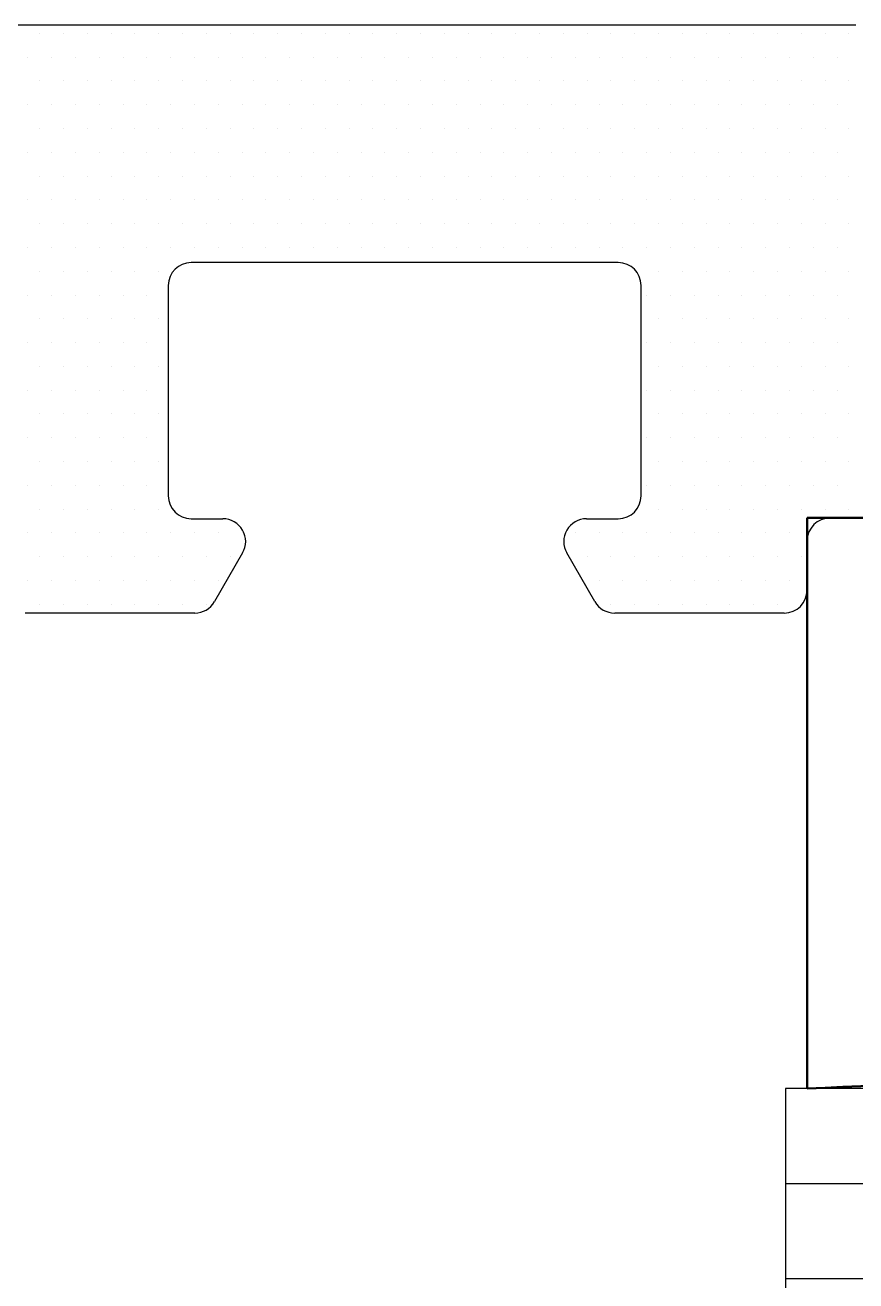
# Model space of a CAD drawing. Header units: inches. Extents: x 3.8 to 36.3, y 0.9 to 43.6.
# Drawn here: x 13.722 to 14.268, y 25.368 to 26.193 of the extents above; entities that cross this region are included whole.
import ezdxf

# ---------------------------------------------------------------- set-up
doc = ezdxf.new("R2010")
doc.units = ezdxf.units.IN
doc.header["$MEASUREMENT"] = 0
doc.layers.add('R-SWTS-DET1', color=1, linetype='Continuous')
doc.layers.add('R-SWTS-PAT1', color=5, linetype='Continuous')

msp = doc.modelspace()

# ---------------------------------------------------------------- linework, layer by layer
at = {"layer": 'R-SWTS-DET1', "lineweight": 30}
for p, q in [((14.26778, 26.1935), (13.67538, 26.1935)), ((14.11178, 26.0375), (13.83138, 26.0375)), ((13.81638, 26.0225), (13.81638, 25.8842)), ((14.12678, 25.8842), (14.12678, 26.0225)), ((13.83138, 25.8692), (13.83138, 25.8692)), ((13.83138, 25.8692), (13.8522, 25.8692)), ((14.09097, 25.8692), (14.11178, 25.8692)), ((14.33078, 25.8697), (14.25078, 25.8697)), ((14.23578, 25.8547), (14.23578, 25.8222)), ((13.86519, 25.8467), (13.84671, 25.8147)), ((14.09645, 25.8147), (14.07798, 25.8467)), ((13.83372, 25.8072), (13.72238, 25.8072)), ((14.22078, 25.8072), (14.10944, 25.8072))]:
    msp.add_line(p, q, dxfattribs=at)
at = {"layer": 'R-SWTS-DET1', "lineweight": 50}
for p, q in [((14.23578, 25.49476), (14.23578, 25.8697)), ((14.23578, 25.8697), (14.36378, 25.8697))]:
    msp.add_line(p, q, dxfattribs=at)
at = {"layer": 'R-SWTS-DET1'}
for p, q in [((15.23454, 25.49476), (14.22148, 25.49476)), ((14.22148, 25.49476), (14.22148, 25.24476)), ((15.23454, 25.43226), (14.22148, 25.43226)), ((15.23454, 25.36976), (14.22148, 25.36976))]:
    msp.add_line(p, q, dxfattribs=at)
at = {"layer": 'R-SWTS-DET1', "lineweight": 30}
for centre, radius, start, end in [((13.83141, 26.02247), 0.01502, 90.08612, 179.91388), ((14.11176, 26.02247), 0.01502, 0.08612, 89.91388), ((13.83141, 25.88422), 0.01502, 180.08612, 269.91388), ((14.11176, 25.88422), 0.01502, 270.08612, 359.91388), ((13.8522, 25.8542), 0.015, 329.99703, 90), ((14.09097, 25.8542), 0.015, 90, 210.00297), ((14.25078, 25.8547), 0.015, 90, 180), ((14.22076, 25.82222), 0.01502, 270.08612, 359.91388), ((13.83372, 25.8222), 0.015, 270, 329.99703), ((14.10944, 25.8222), 0.015, 210.00297, 270)]:
    msp.add_arc(centre, radius, start, end, dxfattribs=at)
at = {"layer": 'R-SWTS-DET1', "lineweight": 50}
msp.add_arc((14.42378, 21.90431), 3.59537, 87.00266, 92.99734, dxfattribs=at)
at = {"layer": 'R-SWTS-PAT1'}
for p, q in [((13.73198, 26.18804), (13.73198, 26.18804)), ((13.7476, 26.18804), (13.7476, 26.18804)), ((13.76323, 26.18804), (13.76323, 26.18804)), ((13.77885, 26.18804), (13.77885, 26.18804)), ((13.79448, 26.18804), (13.79448, 26.18804)), ((13.8101, 26.18804), (13.8101, 26.18804)), ((13.82573, 26.18804), (13.82573, 26.18804)), ((13.84135, 26.18804), (13.84135, 26.18804)), ((13.85698, 26.18804), (13.85698, 26.18804)), ((13.8726, 26.18804), (13.8726, 26.18804)), ((13.88823, 26.18804), (13.88823, 26.18804)), ((13.90385, 26.18804), (13.90385, 26.18804)), ((13.91948, 26.18804), (13.91948, 26.18804)), ((13.9351, 26.18804), (13.9351, 26.18804)), ((13.95073, 26.18804), (13.95073, 26.18804)), ((13.96635, 26.18804), (13.96635, 26.18804)), ((13.98198, 26.18804), (13.98198, 26.18804)), ((13.9976, 26.18804), (13.9976, 26.18804)), ((14.01323, 26.18804), (14.01323, 26.18804)), ((14.02885, 26.18804), (14.02885, 26.18804)), ((14.04448, 26.18804), (14.04448, 26.18804)), ((14.0601, 26.18804), (14.0601, 26.18804)), ((14.07573, 26.18804), (14.07573, 26.18804)), ((14.09135, 26.18804), (14.09135, 26.18804)), ((14.10698, 26.18804), (14.10698, 26.18804)), ((14.1226, 26.18804), (14.1226, 26.18804)), ((14.13823, 26.18804), (14.13823, 26.18804)), ((14.15385, 26.18804), (14.15385, 26.18804)), ((14.16948, 26.18804), (14.16948, 26.18804)), ((14.1851, 26.18804), (14.1851, 26.18804)), ((14.20073, 26.18804), (14.20073, 26.18804)), ((14.21635, 26.18804), (14.21635, 26.18804)), ((14.23198, 26.18804), (14.23198, 26.18804)), ((14.2476, 26.18804), (14.2476, 26.18804)), ((14.26323, 26.18804), (14.26323, 26.18804)), ((13.72416, 26.17242), (13.72416, 26.17242)), ((13.73979, 26.17242), (13.73979, 26.17242)), ((13.75541, 26.17242), (13.75541, 26.17242)), ((13.77104, 26.17242), (13.77104, 26.17242)), ((13.78666, 26.17242), (13.78666, 26.17242)), ((13.80229, 26.17242), (13.80229, 26.17242)), ((13.81791, 26.17242), (13.81791, 26.17242)), ((13.83354, 26.17242), (13.83354, 26.17242)), ((13.84916, 26.17242), (13.84916, 26.17242)), ((13.86479, 26.17242), (13.86479, 26.17242)), ((13.88041, 26.17242), (13.88041, 26.17242)), ((13.89604, 26.17242), (13.89604, 26.17242)), ((13.91166, 26.17242), (13.91166, 26.17242)), ((13.92729, 26.17242), (13.92729, 26.17242)), ((13.94291, 26.17242), (13.94291, 26.17242)), ((13.95854, 26.17242), (13.95854, 26.17242)), ((13.97416, 26.17242), (13.97416, 26.17242)), ((13.98979, 26.17242), (13.98979, 26.17242)), ((14.00541, 26.17242), (14.00541, 26.17242)), ((14.02104, 26.17242), (14.02104, 26.17242)), ((14.03666, 26.17242), (14.03666, 26.17242)), ((14.05229, 26.17242), (14.05229, 26.17242)), ((14.06791, 26.17242), (14.06791, 26.17242)), ((14.08354, 26.17242), (14.08354, 26.17242)), ((14.09916, 26.17242), (14.09916, 26.17242)), ((14.11479, 26.17242), (14.11479, 26.17242)), ((14.13041, 26.17242), (14.13041, 26.17242)), ((14.14604, 26.17242), (14.14604, 26.17242)), ((14.16166, 26.17242), (14.16166, 26.17242)), ((14.17729, 26.17242), (14.17729, 26.17242)), ((14.19291, 26.17242), (14.19291, 26.17242)), ((14.20854, 26.17242), (14.20854, 26.17242)), ((14.22416, 26.17242), (14.22416, 26.17242)), ((14.23979, 26.17242), (14.23979, 26.17242)), ((14.25541, 26.17242), (14.25541, 26.17242)), ((13.73198, 26.15679), (13.73198, 26.15679)), ((13.7476, 26.15679), (13.7476, 26.15679)), ((13.76323, 26.15679), (13.76323, 26.15679)), ((13.77885, 26.15679), (13.77885, 26.15679)), ((13.79448, 26.15679), (13.79448, 26.15679)), ((13.8101, 26.15679), (13.8101, 26.15679)), ((13.82573, 26.15679), (13.82573, 26.15679)), ((13.84135, 26.15679), (13.84135, 26.15679)), ((13.85698, 26.15679), (13.85698, 26.15679)), ((13.8726, 26.15679), (13.8726, 26.15679)), ((13.88823, 26.15679), (13.88823, 26.15679)), ((13.90385, 26.15679), (13.90385, 26.15679)), ((13.91948, 26.15679), (13.91948, 26.15679)), ((13.9351, 26.15679), (13.9351, 26.15679)), ((13.95073, 26.15679), (13.95073, 26.15679)), ((13.96635, 26.15679), (13.96635, 26.15679)), ((13.98198, 26.15679), (13.98198, 26.15679)), ((13.9976, 26.15679), (13.9976, 26.15679)), ((14.01323, 26.15679), (14.01323, 26.15679)), ((14.02885, 26.15679), (14.02885, 26.15679)), ((14.04448, 26.15679), (14.04448, 26.15679)), ((14.0601, 26.15679), (14.0601, 26.15679)), ((14.07573, 26.15679), (14.07573, 26.15679)), ((14.09135, 26.15679), (14.09135, 26.15679)), ((14.10698, 26.15679), (14.10698, 26.15679)), ((14.1226, 26.15679), (14.1226, 26.15679)), ((14.13823, 26.15679), (14.13823, 26.15679)), ((14.15385, 26.15679), (14.15385, 26.15679)), ((14.16948, 26.15679), (14.16948, 26.15679)), ((14.1851, 26.15679), (14.1851, 26.15679)), ((14.20073, 26.15679), (14.20073, 26.15679)), ((14.21635, 26.15679), (14.21635, 26.15679)), ((14.23198, 26.15679), (14.23198, 26.15679)), ((14.2476, 26.15679), (14.2476, 26.15679)), ((14.26323, 26.15679), (14.26323, 26.15679)), ((13.72416, 26.14117), (13.72416, 26.14117)), ((13.73979, 26.14117), (13.73979, 26.14117)), ((13.75541, 26.14117), (13.75541, 26.14117)), ((13.77104, 26.14117), (13.77104, 26.14117)), ((13.78666, 26.14117), (13.78666, 26.14117)), ((13.80229, 26.14117), (13.80229, 26.14117)), ((13.81791, 26.14117), (13.81791, 26.14117)), ((13.83354, 26.14117), (13.83354, 26.14117)), ((13.84916, 26.14117), (13.84916, 26.14117)), ((13.86479, 26.14117), (13.86479, 26.14117)), ((13.88041, 26.14117), (13.88041, 26.14117)), ((13.89604, 26.14117), (13.89604, 26.14117)), ((13.91166, 26.14117), (13.91166, 26.14117)), ((13.92729, 26.14117), (13.92729, 26.14117)), ((13.94291, 26.14117), (13.94291, 26.14117)), ((13.95854, 26.14117), (13.95854, 26.14117)), ((13.97416, 26.14117), (13.97416, 26.14117)), ((13.98979, 26.14117), (13.98979, 26.14117)), ((14.00541, 26.14117), (14.00541, 26.14117)), ((14.02104, 26.14117), (14.02104, 26.14117)), ((14.03666, 26.14117), (14.03666, 26.14117)), ((14.05229, 26.14117), (14.05229, 26.14117)), ((14.06791, 26.14117), (14.06791, 26.14117)), ((14.08354, 26.14117), (14.08354, 26.14117)), ((14.09916, 26.14117), (14.09916, 26.14117)), ((14.11479, 26.14117), (14.11479, 26.14117)), ((14.13041, 26.14117), (14.13041, 26.14117)), ((14.14604, 26.14117), (14.14604, 26.14117)), ((14.16166, 26.14117), (14.16166, 26.14117)), ((14.17729, 26.14117), (14.17729, 26.14117)), ((14.19291, 26.14117), (14.19291, 26.14117)), ((14.20854, 26.14117), (14.20854, 26.14117)), ((14.22416, 26.14117), (14.22416, 26.14117)), ((14.23979, 26.14117), (14.23979, 26.14117)), ((14.25541, 26.14117), (14.25541, 26.14117)), ((13.73198, 26.12554), (13.73198, 26.12554)), ((13.7476, 26.12554), (13.7476, 26.12554)), ((13.76323, 26.12554), (13.76323, 26.12554)), ((13.77885, 26.12554), (13.77885, 26.12554)), ((13.79448, 26.12554), (13.79448, 26.12554)), ((13.8101, 26.12554), (13.8101, 26.12554)), ((13.82573, 26.12554), (13.82573, 26.12554)), ((13.84135, 26.12554), (13.84135, 26.12554)), ((13.85698, 26.12554), (13.85698, 26.12554)), ((13.8726, 26.12554), (13.8726, 26.12554)), ((13.88823, 26.12554), (13.88823, 26.12554)), ((13.90385, 26.12554), (13.90385, 26.12554)), ((13.91948, 26.12554), (13.91948, 26.12554)), ((13.9351, 26.12554), (13.9351, 26.12554)), ((13.95073, 26.12554), (13.95073, 26.12554)), ((13.96635, 26.12554), (13.96635, 26.12554)), ((13.98198, 26.12554), (13.98198, 26.12554)), ((13.9976, 26.12554), (13.9976, 26.12554)), ((14.01323, 26.12554), (14.01323, 26.12554)), ((14.02885, 26.12554), (14.02885, 26.12554)), ((14.04448, 26.12554), (14.04448, 26.12554)), ((14.0601, 26.12554), (14.0601, 26.12554)), ((14.07573, 26.12554), (14.07573, 26.12554)), ((14.09135, 26.12554), (14.09135, 26.12554)), ((14.10698, 26.12554), (14.10698, 26.12554)), ((14.1226, 26.12554), (14.1226, 26.12554)), ((14.13823, 26.12554), (14.13823, 26.12554)), ((14.15385, 26.12554), (14.15385, 26.12554)), ((14.16948, 26.12554), (14.16948, 26.12554)), ((14.1851, 26.12554), (14.1851, 26.12554)), ((14.20073, 26.12554), (14.20073, 26.12554)), ((14.21635, 26.12554), (14.21635, 26.12554)), ((14.23198, 26.12554), (14.23198, 26.12554)), ((14.2476, 26.12554), (14.2476, 26.12554)), ((14.26323, 26.12554), (14.26323, 26.12554)), ((13.72416, 26.10992), (13.72416, 26.10992)), ((13.73979, 26.10992), (13.73979, 26.10992)), ((13.75541, 26.10992), (13.75541, 26.10992)), ((13.77104, 26.10992), (13.77104, 26.10992)), ((13.78666, 26.10992), (13.78666, 26.10992)), ((13.80229, 26.10992), (13.80229, 26.10992)), ((13.81791, 26.10992), (13.81791, 26.10992)), ((13.83354, 26.10992), (13.83354, 26.10992)), ((13.84916, 26.10992), (13.84916, 26.10992)), ((13.86479, 26.10992), (13.86479, 26.10992)), ((13.88041, 26.10992), (13.88041, 26.10992)), ((13.89604, 26.10992), (13.89604, 26.10992)), ((13.91166, 26.10992), (13.91166, 26.10992)), ((13.92729, 26.10992), (13.92729, 26.10992)), ((13.94291, 26.10992), (13.94291, 26.10992)), ((13.95854, 26.10992), (13.95854, 26.10992)), ((13.97416, 26.10992), (13.97416, 26.10992)), ((13.98979, 26.10992), (13.98979, 26.10992)), ((14.00541, 26.10992), (14.00541, 26.10992)), ((14.02104, 26.10992), (14.02104, 26.10992)), ((14.03666, 26.10992), (14.03666, 26.10992)), ((14.05229, 26.10992), (14.05229, 26.10992)), ((14.06791, 26.10992), (14.06791, 26.10992)), ((14.08354, 26.10992), (14.08354, 26.10992)), ((14.09916, 26.10992), (14.09916, 26.10992)), ((14.11479, 26.10992), (14.11479, 26.10992)), ((14.13041, 26.10992), (14.13041, 26.10992)), ((14.14604, 26.10992), (14.14604, 26.10992)), ((14.16166, 26.10992), (14.16166, 26.10992)), ((14.17729, 26.10992), (14.17729, 26.10992)), ((14.19291, 26.10992), (14.19291, 26.10992)), ((14.20854, 26.10992), (14.20854, 26.10992)), ((14.22416, 26.10992), (14.22416, 26.10992)), ((14.23979, 26.10992), (14.23979, 26.10992)), ((14.25541, 26.10992), (14.25541, 26.10992)), ((13.73198, 26.09429), (13.73198, 26.09429)), ((13.7476, 26.09429), (13.7476, 26.09429)), ((13.76323, 26.09429), (13.76323, 26.09429)), ((13.77885, 26.09429), (13.77885, 26.09429)), ((13.79448, 26.09429), (13.79448, 26.09429)), ((13.8101, 26.09429), (13.8101, 26.09429)), ((13.82573, 26.09429), (13.82573, 26.09429)), ((13.84135, 26.09429), (13.84135, 26.09429)), ((13.85698, 26.09429), (13.85698, 26.09429)), ((13.8726, 26.09429), (13.8726, 26.09429)), ((13.88823, 26.09429), (13.88823, 26.09429)), ((13.90385, 26.09429), (13.90385, 26.09429)), ((13.91948, 26.09429), (13.91948, 26.09429)), ((13.9351, 26.09429), (13.9351, 26.09429)), ((13.95073, 26.09429), (13.95073, 26.09429)), ((13.96635, 26.09429), (13.96635, 26.09429)), ((13.98198, 26.09429), (13.98198, 26.09429)), ((13.9976, 26.09429), (13.9976, 26.09429)), ((14.01323, 26.09429), (14.01323, 26.09429)), ((14.02885, 26.09429), (14.02885, 26.09429)), ((14.04448, 26.09429), (14.04448, 26.09429)), ((14.0601, 26.09429), (14.0601, 26.09429)), ((14.07573, 26.09429), (14.07573, 26.09429)), ((14.09135, 26.09429), (14.09135, 26.09429)), ((14.10698, 26.09429), (14.10698, 26.09429)), ((14.1226, 26.09429), (14.1226, 26.09429)), ((14.13823, 26.09429), (14.13823, 26.09429)), ((14.15385, 26.09429), (14.15385, 26.09429)), ((14.16948, 26.09429), (14.16948, 26.09429)), ((14.1851, 26.09429), (14.1851, 26.09429)), ((14.20073, 26.09429), (14.20073, 26.09429)), ((14.21635, 26.09429), (14.21635, 26.09429)), ((14.23198, 26.09429), (14.23198, 26.09429)), ((14.2476, 26.09429), (14.2476, 26.09429)), ((14.26323, 26.09429), (14.26323, 26.09429)), ((13.72416, 26.07867), (13.72416, 26.07867)), ((13.73979, 26.07867), (13.73979, 26.07867)), ((13.75541, 26.07867), (13.75541, 26.07867)), ((13.77104, 26.07867), (13.77104, 26.07867)), ((13.78666, 26.07867), (13.78666, 26.07867)), ((13.80229, 26.07867), (13.80229, 26.07867)), ((13.81791, 26.07867), (13.81791, 26.07867)), ((13.83354, 26.07867), (13.83354, 26.07867)), ((13.84916, 26.07867), (13.84916, 26.07867)), ((13.86479, 26.07867), (13.86479, 26.07867)), ((13.88041, 26.07867), (13.88041, 26.07867)), ((13.89604, 26.07867), (13.89604, 26.07867)), ((13.91166, 26.07867), (13.91166, 26.07867)), ((13.92729, 26.07867), (13.92729, 26.07867)), ((13.94291, 26.07867), (13.94291, 26.07867)), ((13.95854, 26.07867), (13.95854, 26.07867)), ((13.97416, 26.07867), (13.97416, 26.07867)), ((13.98979, 26.07867), (13.98979, 26.07867)), ((14.00541, 26.07867), (14.00541, 26.07867)), ((14.02104, 26.07867), (14.02104, 26.07867)), ((14.03666, 26.07867), (14.03666, 26.07867)), ((14.05229, 26.07867), (14.05229, 26.07867)), ((14.06791, 26.07867), (14.06791, 26.07867)), ((14.08354, 26.07867), (14.08354, 26.07867)), ((14.09916, 26.07867), (14.09916, 26.07867)), ((14.11479, 26.07867), (14.11479, 26.07867)), ((14.13041, 26.07867), (14.13041, 26.07867)), ((14.14604, 26.07867), (14.14604, 26.07867)), ((14.16166, 26.07867), (14.16166, 26.07867)), ((14.17729, 26.07867), (14.17729, 26.07867)), ((14.19291, 26.07867), (14.19291, 26.07867)), ((14.20854, 26.07867), (14.20854, 26.07867)), ((14.22416, 26.07867), (14.22416, 26.07867)), ((14.23979, 26.07867), (14.23979, 26.07867)), ((14.25541, 26.07867), (14.25541, 26.07867)), ((13.73198, 26.06304), (13.73198, 26.06304)), ((13.7476, 26.06304), (13.7476, 26.06304)), ((13.76323, 26.06304), (13.76323, 26.06304)), ((13.77885, 26.06304), (13.77885, 26.06304)), ((13.79448, 26.06304), (13.79448, 26.06304)), ((13.8101, 26.06304), (13.8101, 26.06304)), ((13.82573, 26.06304), (13.82573, 26.06304)), ((13.84135, 26.06304), (13.84135, 26.06304)), ((13.85698, 26.06304), (13.85698, 26.06304)), ((13.8726, 26.06304), (13.8726, 26.06304)), ((13.88823, 26.06304), (13.88823, 26.06304)), ((13.90385, 26.06304), (13.90385, 26.06304)), ((13.91948, 26.06304), (13.91948, 26.06304)), ((13.9351, 26.06304), (13.9351, 26.06304)), ((13.95073, 26.06304), (13.95073, 26.06304)), ((13.96635, 26.06304), (13.96635, 26.06304)), ((13.98198, 26.06304), (13.98198, 26.06304)), ((13.9976, 26.06304), (13.9976, 26.06304)), ((14.01323, 26.06304), (14.01323, 26.06304)), ((14.02885, 26.06304), (14.02885, 26.06304)), ((14.04448, 26.06304), (14.04448, 26.06304)), ((14.0601, 26.06304), (14.0601, 26.06304)), ((14.07573, 26.06304), (14.07573, 26.06304)), ((14.09135, 26.06304), (14.09135, 26.06304)), ((14.10698, 26.06304), (14.10698, 26.06304)), ((14.1226, 26.06304), (14.1226, 26.06304)), ((14.13823, 26.06304), (14.13823, 26.06304)), ((14.15385, 26.06304), (14.15385, 26.06304)), ((14.16948, 26.06304), (14.16948, 26.06304)), ((14.1851, 26.06304), (14.1851, 26.06304)), ((14.20073, 26.06304), (14.20073, 26.06304)), ((14.21635, 26.06304), (14.21635, 26.06304)), ((14.23198, 26.06304), (14.23198, 26.06304)), ((14.2476, 26.06304), (14.2476, 26.06304)), ((14.26323, 26.06304), (14.26323, 26.06304)), ((13.72416, 26.04742), (13.72416, 26.04742)), ((13.73979, 26.04742), (13.73979, 26.04742)), ((13.75541, 26.04742), (13.75541, 26.04742)), ((13.77104, 26.04742), (13.77104, 26.04742)), ((13.78666, 26.04742), (13.78666, 26.04742)), ((13.80229, 26.04742), (13.80229, 26.04742)), ((13.81791, 26.04742), (13.81791, 26.04742)), ((13.83354, 26.04742), (13.83354, 26.04742)), ((13.84916, 26.04742), (13.84916, 26.04742)), ((13.86479, 26.04742), (13.86479, 26.04742)), ((13.88041, 26.04742), (13.88041, 26.04742)), ((13.89604, 26.04742), (13.89604, 26.04742)), ((13.91166, 26.04742), (13.91166, 26.04742)), ((13.92729, 26.04742), (13.92729, 26.04742)), ((13.94291, 26.04742), (13.94291, 26.04742)), ((13.95854, 26.04742), (13.95854, 26.04742)), ((13.97416, 26.04742), (13.97416, 26.04742)), ((13.98979, 26.04742), (13.98979, 26.04742)), ((14.00541, 26.04742), (14.00541, 26.04742)), ((14.02104, 26.04742), (14.02104, 26.04742)), ((14.03666, 26.04742), (14.03666, 26.04742)), ((14.05229, 26.04742), (14.05229, 26.04742)), ((14.06791, 26.04742), (14.06791, 26.04742)), ((14.08354, 26.04742), (14.08354, 26.04742)), ((14.09916, 26.04742), (14.09916, 26.04742)), ((14.11479, 26.04742), (14.11479, 26.04742)), ((14.13041, 26.04742), (14.13041, 26.04742)), ((14.14604, 26.04742), (14.14604, 26.04742)), ((14.16166, 26.04742), (14.16166, 26.04742)), ((14.17729, 26.04742), (14.17729, 26.04742)), ((14.19291, 26.04742), (14.19291, 26.04742)), ((14.20854, 26.04742), (14.20854, 26.04742)), ((14.22416, 26.04742), (14.22416, 26.04742)), ((14.23979, 26.04742), (14.23979, 26.04742)), ((14.25541, 26.04742), (14.25541, 26.04742)), ((13.73198, 26.03179), (13.73198, 26.03179)), ((13.7476, 26.03179), (13.7476, 26.03179)), ((13.76323, 26.03179), (13.76323, 26.03179)), ((13.77885, 26.03179), (13.77885, 26.03179)), ((13.79448, 26.03179), (13.79448, 26.03179)), ((13.8101, 26.03179), (13.8101, 26.03179)), ((14.13823, 26.03179), (14.13823, 26.03179)), ((14.15385, 26.03179), (14.15385, 26.03179)), ((14.16948, 26.03179), (14.16948, 26.03179)), ((14.1851, 26.03179), (14.1851, 26.03179)), ((14.20073, 26.03179), (14.20073, 26.03179)), ((14.21635, 26.03179), (14.21635, 26.03179)), ((14.23198, 26.03179), (14.23198, 26.03179)), ((14.2476, 26.03179), (14.2476, 26.03179)), ((14.26323, 26.03179), (14.26323, 26.03179)), ((13.72416, 26.01617), (13.72416, 26.01617)), ((13.73979, 26.01617), (13.73979, 26.01617)), ((13.75541, 26.01617), (13.75541, 26.01617)), ((13.77104, 26.01617), (13.77104, 26.01617)), ((13.78666, 26.01617), (13.78666, 26.01617)), ((13.80229, 26.01617), (13.80229, 26.01617)), ((14.13041, 26.01617), (14.13041, 26.01617)), ((14.14604, 26.01617), (14.14604, 26.01617)), ((14.16166, 26.01617), (14.16166, 26.01617)), ((14.17729, 26.01617), (14.17729, 26.01617)), ((14.19291, 26.01617), (14.19291, 26.01617)), ((14.20854, 26.01617), (14.20854, 26.01617)), ((14.22416, 26.01617), (14.22416, 26.01617)), ((14.23979, 26.01617), (14.23979, 26.01617)), ((14.25541, 26.01617), (14.25541, 26.01617)), ((13.73198, 26.00054), (13.73198, 26.00054)), ((13.7476, 26.00054), (13.7476, 26.00054)), ((13.76323, 26.00054), (13.76323, 26.00054)), ((13.77885, 26.00054), (13.77885, 26.00054)), ((13.79448, 26.00054), (13.79448, 26.00054)), ((13.8101, 26.00054), (13.8101, 26.00054)), ((14.13823, 26.00054), (14.13823, 26.00054)), ((14.15385, 26.00054), (14.15385, 26.00054)), ((14.16948, 26.00054), (14.16948, 26.00054)), ((14.1851, 26.00054), (14.1851, 26.00054)), ((14.20073, 26.00054), (14.20073, 26.00054)), ((14.21635, 26.00054), (14.21635, 26.00054)), ((14.23198, 26.00054), (14.23198, 26.00054)), ((14.2476, 26.00054), (14.2476, 26.00054)), ((14.26323, 26.00054), (14.26323, 26.00054)), ((13.72416, 25.98492), (13.72416, 25.98492)), ((13.73979, 25.98492), (13.73979, 25.98492)), ((13.75541, 25.98492), (13.75541, 25.98492)), ((13.77104, 25.98492), (13.77104, 25.98492)), ((13.78666, 25.98492), (13.78666, 25.98492)), ((13.80229, 25.98492), (13.80229, 25.98492)), ((14.13041, 25.98492), (14.13041, 25.98492)), ((14.14604, 25.98492), (14.14604, 25.98492)), ((14.16166, 25.98492), (14.16166, 25.98492)), ((14.17729, 25.98492), (14.17729, 25.98492)), ((14.19291, 25.98492), (14.19291, 25.98492)), ((14.20854, 25.98492), (14.20854, 25.98492)), ((14.22416, 25.98492), (14.22416, 25.98492)), ((14.23979, 25.98492), (14.23979, 25.98492)), ((14.25541, 25.98492), (14.25541, 25.98492)), ((13.73198, 25.96929), (13.73198, 25.96929)), ((13.7476, 25.96929), (13.7476, 25.96929)), ((13.76323, 25.96929), (13.76323, 25.96929)), ((13.77885, 25.96929), (13.77885, 25.96929)), ((13.79448, 25.96929), (13.79448, 25.96929)), ((13.8101, 25.96929), (13.8101, 25.96929)), ((14.13823, 25.96929), (14.13823, 25.96929)), ((14.15385, 25.96929), (14.15385, 25.96929)), ((14.16948, 25.96929), (14.16948, 25.96929)), ((14.1851, 25.96929), (14.1851, 25.96929)), ((14.20073, 25.96929), (14.20073, 25.96929)), ((14.21635, 25.96929), (14.21635, 25.96929)), ((14.23198, 25.96929), (14.23198, 25.96929)), ((14.2476, 25.96929), (14.2476, 25.96929)), ((14.26323, 25.96929), (14.26323, 25.96929)), ((13.72416, 25.95367), (13.72416, 25.95367)), ((13.73979, 25.95367), (13.73979, 25.95367)), ((13.75541, 25.95367), (13.75541, 25.95367)), ((13.77104, 25.95367), (13.77104, 25.95367)), ((13.78666, 25.95367), (13.78666, 25.95367)), ((13.80229, 25.95367), (13.80229, 25.95367)), ((14.13041, 25.95367), (14.13041, 25.95367)), ((14.14604, 25.95367), (14.14604, 25.95367)), ((14.16166, 25.95367), (14.16166, 25.95367)), ((14.17729, 25.95367), (14.17729, 25.95367)), ((14.19291, 25.95367), (14.19291, 25.95367)), ((14.20854, 25.95367), (14.20854, 25.95367)), ((14.22416, 25.95367), (14.22416, 25.95367)), ((14.23979, 25.95367), (14.23979, 25.95367)), ((14.25541, 25.95367), (14.25541, 25.95367)), ((13.73198, 25.93804), (13.73198, 25.93804)), ((13.7476, 25.93804), (13.7476, 25.93804)), ((13.76323, 25.93804), (13.76323, 25.93804)), ((13.77885, 25.93804), (13.77885, 25.93804)), ((13.79448, 25.93804), (13.79448, 25.93804)), ((13.8101, 25.93804), (13.8101, 25.93804)), ((14.13823, 25.93804), (14.13823, 25.93804)), ((14.15385, 25.93804), (14.15385, 25.93804)), ((14.16948, 25.93804), (14.16948, 25.93804)), ((14.1851, 25.93804), (14.1851, 25.93804)), ((14.20073, 25.93804), (14.20073, 25.93804)), ((14.21635, 25.93804), (14.21635, 25.93804)), ((14.23198, 25.93804), (14.23198, 25.93804)), ((14.2476, 25.93804), (14.2476, 25.93804)), ((14.26323, 25.93804), (14.26323, 25.93804)), ((13.72416, 25.92242), (13.72416, 25.92242)), ((13.73979, 25.92242), (13.73979, 25.92242)), ((13.75541, 25.92242), (13.75541, 25.92242)), ((13.77104, 25.92242), (13.77104, 25.92242)), ((13.78666, 25.92242), (13.78666, 25.92242)), ((13.80229, 25.92242), (13.80229, 25.92242)), ((14.13041, 25.92242), (14.13041, 25.92242)), ((14.14604, 25.92242), (14.14604, 25.92242)), ((14.16166, 25.92242), (14.16166, 25.92242)), ((14.17729, 25.92242), (14.17729, 25.92242)), ((14.19291, 25.92242), (14.19291, 25.92242)), ((14.20854, 25.92242), (14.20854, 25.92242)), ((14.22416, 25.92242), (14.22416, 25.92242)), ((14.23979, 25.92242), (14.23979, 25.92242)), ((14.25541, 25.92242), (14.25541, 25.92242)), ((13.73198, 25.90679), (13.73198, 25.90679)), ((13.7476, 25.90679), (13.7476, 25.90679)), ((13.76323, 25.90679), (13.76323, 25.90679)), ((13.77885, 25.90679), (13.77885, 25.90679)), ((13.79448, 25.90679), (13.79448, 25.90679)), ((13.8101, 25.90679), (13.8101, 25.90679)), ((14.13823, 25.90679), (14.13823, 25.90679)), ((14.15385, 25.90679), (14.15385, 25.90679)), ((14.16948, 25.90679), (14.16948, 25.90679)), ((14.1851, 25.90679), (14.1851, 25.90679)), ((14.20073, 25.90679), (14.20073, 25.90679)), ((14.21635, 25.90679), (14.21635, 25.90679)), ((14.23198, 25.90679), (14.23198, 25.90679)), ((14.2476, 25.90679), (14.2476, 25.90679)), ((14.26323, 25.90679), (14.26323, 25.90679)), ((13.72416, 25.89117), (13.72416, 25.89117)), ((13.73979, 25.89117), (13.73979, 25.89117)), ((13.75541, 25.89117), (13.75541, 25.89117)), ((13.77104, 25.89117), (13.77104, 25.89117)), ((13.78666, 25.89117), (13.78666, 25.89117)), ((13.80229, 25.89117), (13.80229, 25.89117)), ((14.13041, 25.89117), (14.13041, 25.89117)), ((14.14604, 25.89117), (14.14604, 25.89117)), ((14.16166, 25.89117), (14.16166, 25.89117)), ((14.17729, 25.89117), (14.17729, 25.89117)), ((14.19291, 25.89117), (14.19291, 25.89117)), ((14.20854, 25.89117), (14.20854, 25.89117)), ((14.22416, 25.89117), (14.22416, 25.89117)), ((14.23979, 25.89117), (14.23979, 25.89117)), ((14.25541, 25.89117), (14.25541, 25.89117)), ((13.73198, 25.87554), (13.73198, 25.87554)), ((13.7476, 25.87554), (13.7476, 25.87554)), ((13.76323, 25.87554), (13.76323, 25.87554)), ((13.77885, 25.87554), (13.77885, 25.87554)), ((13.79448, 25.87554), (13.79448, 25.87554)), ((13.8101, 25.87554), (13.8101, 25.87554)), ((14.13823, 25.87554), (14.13823, 25.87554)), ((14.15385, 25.87554), (14.15385, 25.87554)), ((14.16948, 25.87554), (14.16948, 25.87554)), ((14.1851, 25.87554), (14.1851, 25.87554)), ((14.20073, 25.87554), (14.20073, 25.87554)), ((14.21635, 25.87554), (14.21635, 25.87554)), ((14.23198, 25.87554), (14.23198, 25.87554)), ((14.2476, 25.87554), (14.2476, 25.87554)), ((14.26323, 25.87554), (14.26323, 25.87554)), ((13.72416, 25.85992), (13.72416, 25.85992)), ((13.73979, 25.85992), (13.73979, 25.85992)), ((13.75541, 25.85992), (13.75541, 25.85992)), ((13.77104, 25.85992), (13.77104, 25.85992)), ((13.78666, 25.85992), (13.78666, 25.85992)), ((13.80229, 25.85992), (13.80229, 25.85992)), ((13.81791, 25.85992), (13.81791, 25.85992)), ((13.83354, 25.85992), (13.83354, 25.85992)), ((13.84916, 25.85992), (13.84916, 25.85992)), ((13.86479, 25.85992), (13.86479, 25.85992)), ((14.08354, 25.85992), (14.08354, 25.85992)), ((14.09916, 25.85992), (14.09916, 25.85992)), ((14.11479, 25.85992), (14.11479, 25.85992)), ((14.13041, 25.85992), (14.13041, 25.85992)), ((14.14604, 25.85992), (14.14604, 25.85992)), ((14.16166, 25.85992), (14.16166, 25.85992)), ((14.17729, 25.85992), (14.17729, 25.85992)), ((14.19291, 25.85992), (14.19291, 25.85992)), ((14.20854, 25.85992), (14.20854, 25.85992)), ((14.22416, 25.85992), (14.22416, 25.85992)), ((13.73198, 25.84429), (13.73198, 25.84429)), ((13.7476, 25.84429), (13.7476, 25.84429)), ((13.76323, 25.84429), (13.76323, 25.84429)), ((13.77885, 25.84429), (13.77885, 25.84429)), ((13.79448, 25.84429), (13.79448, 25.84429)), ((13.8101, 25.84429), (13.8101, 25.84429)), ((13.82573, 25.84429), (13.82573, 25.84429)), ((13.84135, 25.84429), (13.84135, 25.84429)), ((13.85698, 25.84429), (13.85698, 25.84429)), ((14.09135, 25.84429), (14.09135, 25.84429)), ((14.10698, 25.84429), (14.10698, 25.84429)), ((14.1226, 25.84429), (14.1226, 25.84429)), ((14.13823, 25.84429), (14.13823, 25.84429)), ((14.15385, 25.84429), (14.15385, 25.84429)), ((14.16948, 25.84429), (14.16948, 25.84429)), ((14.1851, 25.84429), (14.1851, 25.84429)), ((14.20073, 25.84429), (14.20073, 25.84429)), ((14.21635, 25.84429), (14.21635, 25.84429)), ((14.23198, 25.84429), (14.23198, 25.84429)), ((13.72416, 25.82867), (13.72416, 25.82867)), ((13.73979, 25.82867), (13.73979, 25.82867)), ((13.75541, 25.82867), (13.75541, 25.82867)), ((13.77104, 25.82867), (13.77104, 25.82867)), ((13.78666, 25.82867), (13.78666, 25.82867)), ((13.80229, 25.82867), (13.80229, 25.82867)), ((13.81791, 25.82867), (13.81791, 25.82867)), ((13.83354, 25.82867), (13.83354, 25.82867)), ((13.84916, 25.82867), (13.84916, 25.82867)), ((14.09916, 25.82867), (14.09916, 25.82867)), ((14.11479, 25.82867), (14.11479, 25.82867)), ((14.13041, 25.82867), (14.13041, 25.82867)), ((14.14604, 25.82867), (14.14604, 25.82867)), ((14.16166, 25.82867), (14.16166, 25.82867)), ((14.17729, 25.82867), (14.17729, 25.82867)), ((14.19291, 25.82867), (14.19291, 25.82867)), ((14.20854, 25.82867), (14.20854, 25.82867)), ((14.22416, 25.82867), (14.22416, 25.82867)), ((13.73198, 25.81304), (13.73198, 25.81304)), ((13.7476, 25.81304), (13.7476, 25.81304)), ((13.76323, 25.81304), (13.76323, 25.81304)), ((13.77885, 25.81304), (13.77885, 25.81304)), ((13.79448, 25.81304), (13.79448, 25.81304)), ((13.8101, 25.81304), (13.8101, 25.81304)), ((13.82573, 25.81304), (13.82573, 25.81304)), ((13.84135, 25.81304), (13.84135, 25.81304)), ((14.10698, 25.81304), (14.10698, 25.81304)), ((14.1226, 25.81304), (14.1226, 25.81304)), ((14.13823, 25.81304), (14.13823, 25.81304)), ((14.15385, 25.81304), (14.15385, 25.81304)), ((14.16948, 25.81304), (14.16948, 25.81304)), ((14.1851, 25.81304), (14.1851, 25.81304)), ((14.20073, 25.81304), (14.20073, 25.81304)), ((14.21635, 25.81304), (14.21635, 25.81304)), ((14.23198, 25.81304), (14.23198, 25.81304))]:
    msp.add_line(p, q, dxfattribs=at)

doc.saveas('drawing.dxf')
